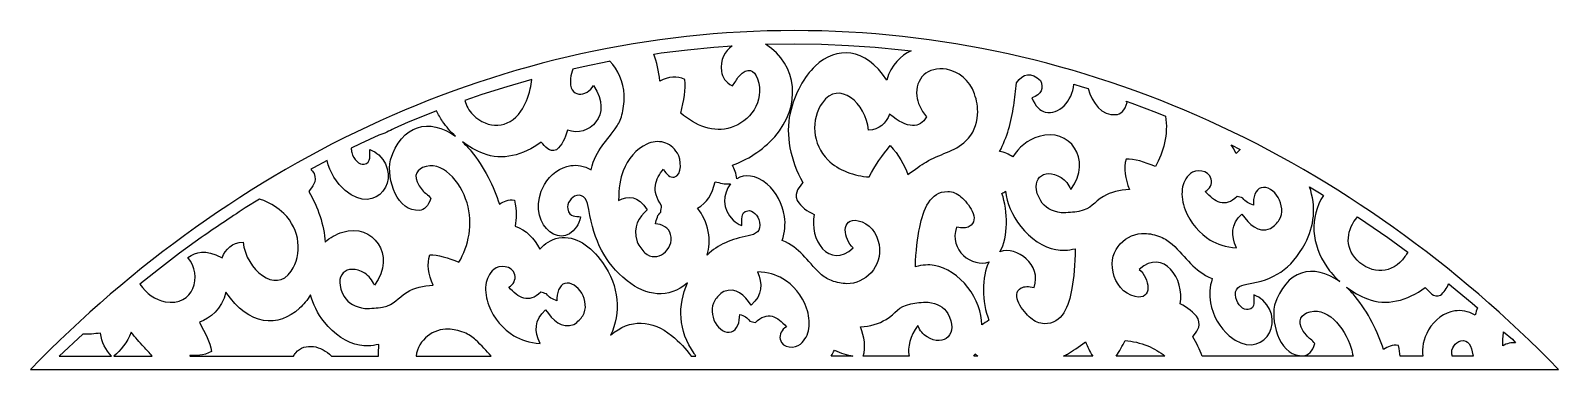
# Model space of a CAD drawing. Header units: centimetres. Extents: x 9.2 to 19.3, y 6.8 to 9.
import ezdxf

# ---------------------------------------------------------------- set-up
doc = ezdxf.new("R2010")
doc.units = ezdxf.units.CM
doc.header["$MEASUREMENT"] = 0
doc.layers.add('layer 1', color=7, linetype='Continuous')

msp = doc.modelspace()

# ---------------------------------------------------------------- linework, layer by layer
at = {"layer": 'layer 1', "color": 250}
for points, knots in [([(14.29439, 9.00077), (16.22379, 9.00077), (17.99211, 8.15491), (19.34988, 6.75961), (19.34988, 6.75961), (19.34988, 6.75961), (9.2389, 6.75961), (9.2389, 6.75961), (9.2389, 6.75961), (10.59667, 8.15491), (12.36499, 9.00077), (14.29439, 9.00077)], [0, 0, 0, 0, 0.25, 0.25, 0.25, 0.25, 0.5, 0.5, 0.5, 0.5, 1, 1, 1, 1]), ([(13.36357, 8.84575), (13.38423, 8.79313), (13.39632, 8.7326), (13.40319, 8.66724), (13.40319, 8.66724), (13.46093, 8.69468), (13.51702, 8.70463), (13.56955, 8.67609), (13.56955, 8.67609), (13.57517, 8.61288), (13.56279, 8.53684), (13.54223, 8.45498), (13.54223, 8.45498), (13.63848, 8.37186), (13.76028, 8.32128), (13.87527, 8.35925), (13.87527, 8.35925), (13.99168, 8.39771), (14.1044, 8.52711), (14.04896, 8.68197), (14.04896, 8.68197), (14.02857, 8.73896), (13.98575, 8.76618), (13.92536, 8.69648), (13.92536, 8.69648), (13.91036, 8.67917), (13.9003, 8.65396), (13.88353, 8.63525), (13.88353, 8.63525), (13.83796, 8.66021), (13.81565, 8.69227), (13.81104, 8.72973), (13.81104, 8.72973), (13.80128, 8.80908), (13.83315, 8.8655), (13.88138, 8.89919), (13.88138, 8.89919), (13.88138, 8.89919), (13.76129, 8.89103), (13.76129, 8.89103), (13.76129, 8.89103), (13.76129, 8.89103), (13.58569, 8.87429), (13.58569, 8.87429), (13.58569, 8.87429), (13.58569, 8.87429), (13.4112, 8.8529), (13.4112, 8.8529), (13.4112, 8.8529), (13.4112, 8.8529), (13.36357, 8.84575), (13.36357, 8.84575)], [0, 0, 0, 0, 0.07142857, 0.07142857, 0.07142857, 0.07142857, 0.14285714, 0.14285714, 0.14285714, 0.14285714, 0.21428571, 0.21428571, 0.21428571, 0.21428571, 0.28571429, 0.28571429, 0.28571429, 0.28571429, 0.35714286, 0.35714286, 0.35714286, 0.35714286, 0.42857143, 0.42857143, 0.42857143, 0.42857143, 0.5, 0.5, 0.5, 0.5, 0.57142857, 0.57142857, 0.57142857, 0.57142857, 0.64285714, 0.64285714, 0.64285714, 0.64285714, 0.71428571, 0.71428571, 0.71428571, 0.71428571, 0.78571429, 0.78571429, 0.78571429, 0.78571429, 0.85714286, 0.85714286, 0.85714286, 0.85714286, 1, 1, 1, 1]), ([(14.10292, 8.90977), (14.32, 8.7769), (14.33969, 8.49697), (14.16354, 8.29849), (14.16354, 8.29849), (14.08321, 8.20797), (13.97565, 8.14211), (13.88353, 8.11086), (13.88353, 8.11086), (13.89702, 8.08328), (13.90892, 8.05477), (13.91179, 8.02089), (13.91179, 8.02089), (13.96417, 8.05144), (14.03673, 8.04967), (14.11302, 7.98461), (14.11302, 7.98461), (14.17247, 7.93392), (14.2161, 7.85551), (14.22834, 7.77049), (14.22834, 7.77049), (14.23553, 7.7206), (14.23135, 7.66799), (14.21225, 7.61183), (14.21225, 7.61183), (14.33417, 7.56415), (14.37173, 7.47998), (14.46612, 7.3925), (14.46612, 7.3925), (14.48614, 7.37393), (14.50932, 7.35811), (14.53964, 7.34682), (14.53964, 7.34682), (14.57475, 7.33374), (14.6087, 7.32677), (14.64096, 7.32653), (14.64096, 7.32653), (14.75662, 7.3257), (14.88204, 7.43436), (14.8536, 7.58673), (14.8536, 7.58673), (14.83976, 7.66085), (14.79072, 7.72769), (14.71534, 7.74322), (14.71534, 7.74322), (14.59701, 7.76762), (14.61887, 7.61779), (14.68283, 7.564), (14.68283, 7.564), (14.52435, 7.41642), (14.38777, 7.62123), (14.4256, 7.78428), (14.4256, 7.78428), (14.37838, 7.8046), (14.34023, 7.83569), (14.31117, 7.87756), (14.31117, 7.87756), (14.2924, 7.93736), (14.32599, 7.9637), (14.34911, 7.99674), (14.34911, 7.99674), (14.26885, 8.14118), (14.23162, 8.31154), (14.26562, 8.45384), (14.26562, 8.45384), (14.29783, 8.58866), (14.35785, 8.69612), (14.43154, 8.76556), (14.43154, 8.76556), (14.57221, 8.89809), (14.76275, 8.892), (14.90485, 8.67288), (14.90485, 8.67288), (14.93413, 8.77551), (14.99852, 8.8355), (15.06551, 8.86664), (15.06551, 8.86664), (15.06551, 8.86664), (15.00309, 8.87429), (15.00309, 8.87429), (15.00309, 8.87429), (15.00309, 8.87429), (14.82749, 8.89103), (14.82749, 8.89103), (14.82749, 8.89103), (14.82749, 8.89103), (14.65081, 8.90304), (14.65081, 8.90304), (14.65081, 8.90304), (14.65081, 8.90304), (14.47309, 8.91029), (14.47309, 8.91029), (14.47309, 8.91029), (14.47309, 8.91029), (14.29439, 8.91272), (14.29439, 8.91272), (14.29439, 8.91272), (14.29439, 8.91272), (14.11569, 8.91029), (14.11569, 8.91029), (14.11569, 8.91029), (14.11569, 8.91029), (14.10292, 8.90977), (14.10292, 8.90977)], [0, 0, 0, 0, 0.03703704, 0.03703704, 0.03703704, 0.03703704, 0.07407407, 0.07407407, 0.07407407, 0.07407407, 0.11111111, 0.11111111, 0.11111111, 0.11111111, 0.14814815, 0.14814815, 0.14814815, 0.14814815, 0.18518519, 0.18518519, 0.18518519, 0.18518519, 0.22222222, 0.22222222, 0.22222222, 0.22222222, 0.25925926, 0.25925926, 0.25925926, 0.25925926, 0.2962963, 0.2962963, 0.2962963, 0.2962963, 0.33333333, 0.33333333, 0.33333333, 0.33333333, 0.37037037, 0.37037037, 0.37037037, 0.37037037, 0.40740741, 0.40740741, 0.40740741, 0.40740741, 0.44444444, 0.44444444, 0.44444444, 0.44444444, 0.48148148, 0.48148148, 0.48148148, 0.48148148, 0.51851852, 0.51851852, 0.51851852, 0.51851852, 0.55555556, 0.55555556, 0.55555556, 0.55555556, 0.59259259, 0.59259259, 0.59259259, 0.59259259, 0.62962963, 0.62962963, 0.62962963, 0.62962963, 0.66666667, 0.66666667, 0.66666667, 0.66666667, 0.7037037, 0.7037037, 0.7037037, 0.7037037, 0.74074074, 0.74074074, 0.74074074, 0.74074074, 0.77777778, 0.77777778, 0.77777778, 0.77777778, 0.81481481, 0.81481481, 0.81481481, 0.81481481, 0.85185185, 0.85185185, 0.85185185, 0.85185185, 0.88888889, 0.88888889, 0.88888889, 0.88888889, 0.92592593, 0.92592593, 0.92592593, 0.92592593, 1, 1, 1, 1]), ([(13.60981, 6.84765), (13.57615, 6.89689), (13.53413, 6.94162), (13.48109, 6.98435), (13.48109, 6.98435), (13.35335, 7.08724), (13.20641, 7.09912), (13.07751, 6.98546), (13.07751, 6.98546), (13.1466, 7.13405), (13.13684, 7.3079), (13.02271, 7.46681), (13.02271, 7.46681), (12.94378, 7.57669), (12.84827, 7.64826), (12.73503, 7.62907), (12.73503, 7.62907), (12.68154, 7.62), (12.64265, 7.59074), (12.60816, 7.55537), (12.60816, 7.55537), (12.57319, 7.62879), (12.51927, 7.67972), (12.44641, 7.70816), (12.44641, 7.70816), (12.45214, 7.75634), (12.45823, 7.80411), (12.44112, 7.87872), (12.44112, 7.87872), (12.40021, 7.88598), (12.36997, 7.87118), (12.34125, 7.8532), (12.34125, 7.8532), (12.30609, 7.9662), (12.23964, 8.10029), (12.15426, 8.2035), (12.15426, 8.2035), (12.13556, 8.2261), (12.11632, 8.2464), (12.09675, 8.2644), (12.09675, 8.2644), (12.13857, 8.23335), (12.18551, 8.20702), (12.23672, 8.18695), (12.23672, 8.18695), (12.35834, 8.13927), (12.49994, 8.17475), (12.61749, 8.26267), (12.61749, 8.26267), (12.64651, 8.23351), (12.67042, 8.19227), (12.71983, 8.21151), (12.71983, 8.21151), (12.75361, 8.24387), (12.77785, 8.28757), (12.79255, 8.34262), (12.79255, 8.34262), (12.93184, 8.28934), (13.09735, 8.44104), (12.96492, 8.63682), (12.96492, 8.63682), (12.92289, 8.56361), (12.7978, 8.54533), (12.81228, 8.68462), (12.81228, 8.68462), (12.81462, 8.70716), (12.81984, 8.72751), (12.82734, 8.74554), (12.82734, 8.74554), (12.82734, 8.74554), (12.8949, 8.76128), (12.8949, 8.76128), (12.8949, 8.76128), (12.8949, 8.76128), (13.06576, 8.79633), (13.06576, 8.79633), (13.06576, 8.79633), (13.06576, 8.79633), (13.07189, 8.79742), (13.07189, 8.79742), (13.07189, 8.79742), (13.12769, 8.74528), (13.16398, 8.65703), (13.1671, 8.57492), (13.1671, 8.57492), (13.16855, 8.53662), (13.16442, 8.49666), (13.1552, 8.45563), (13.1552, 8.45563), (13.14725, 8.4202), (13.1351, 8.39348), (13.1205, 8.37066), (13.1205, 8.37066), (13.05164, 8.26305), (12.98266, 8.22275), (12.94876, 8.0804), (12.94876, 8.0804), (12.90047, 8.10596), (12.85593, 8.11363), (12.81428, 8.10764), (12.81428, 8.10764), (12.74329, 8.09746), (12.67947, 8.04967), (12.63981, 7.98166), (12.63981, 7.98166), (12.50571, 7.75167), (12.74024, 7.52983), (12.85201, 7.70328), (12.85201, 7.70328), (12.86307, 7.72045), (12.872, 7.74191), (12.87791, 7.76813), (12.87791, 7.76813), (12.84905, 7.77715), (12.80545, 7.7587), (12.79377, 7.82087), (12.79377, 7.82087), (12.78677, 7.8581), (12.81562, 7.90041), (12.85298, 7.90949), (12.85298, 7.90949), (12.90393, 7.92188), (12.92346, 7.87473), (12.9337, 7.81644), (12.9337, 7.81644), (12.97049, 7.60719), (13.03485, 7.46924), (13.1865, 7.34587), (13.1865, 7.34587), (13.31406, 7.24211), (13.45929, 7.22622), (13.58658, 7.3314), (13.58658, 7.3314), (13.519, 7.18428), (13.52537, 7.01574), (13.63031, 6.86397), (13.63031, 6.86397), (13.63415, 6.85843), (13.63803, 6.85298), (13.64196, 6.84765), (13.64196, 6.84765), (13.64196, 6.84765), (13.60981, 6.84765), (13.60981, 6.84765)], [0, 0, 0, 0, 0.02702703, 0.02702703, 0.02702703, 0.02702703, 0.05405405, 0.05405405, 0.05405405, 0.05405405, 0.08108108, 0.08108108, 0.08108108, 0.08108108, 0.10810811, 0.10810811, 0.10810811, 0.10810811, 0.13513514, 0.13513514, 0.13513514, 0.13513514, 0.16216216, 0.16216216, 0.16216216, 0.16216216, 0.18918919, 0.18918919, 0.18918919, 0.18918919, 0.21621622, 0.21621622, 0.21621622, 0.21621622, 0.24324324, 0.24324324, 0.24324324, 0.24324324, 0.27027027, 0.27027027, 0.27027027, 0.27027027, 0.2972973, 0.2972973, 0.2972973, 0.2972973, 0.32432432, 0.32432432, 0.32432432, 0.32432432, 0.35135135, 0.35135135, 0.35135135, 0.35135135, 0.37837838, 0.37837838, 0.37837838, 0.37837838, 0.40540541, 0.40540541, 0.40540541, 0.40540541, 0.43243243, 0.43243243, 0.43243243, 0.43243243, 0.45945946, 0.45945946, 0.45945946, 0.45945946, 0.48648649, 0.48648649, 0.48648649, 0.48648649, 0.51351351, 0.51351351, 0.51351351, 0.51351351, 0.54054054, 0.54054054, 0.54054054, 0.54054054, 0.56756757, 0.56756757, 0.56756757, 0.56756757, 0.59459459, 0.59459459, 0.59459459, 0.59459459, 0.62162162, 0.62162162, 0.62162162, 0.62162162, 0.64864865, 0.64864865, 0.64864865, 0.64864865, 0.67567568, 0.67567568, 0.67567568, 0.67567568, 0.7027027, 0.7027027, 0.7027027, 0.7027027, 0.72972973, 0.72972973, 0.72972973, 0.72972973, 0.75675676, 0.75675676, 0.75675676, 0.75675676, 0.78378378, 0.78378378, 0.78378378, 0.78378378, 0.81081081, 0.81081081, 0.81081081, 0.81081081, 0.83783784, 0.83783784, 0.83783784, 0.83783784, 0.86486486, 0.86486486, 0.86486486, 0.86486486, 0.89189189, 0.89189189, 0.89189189, 0.89189189, 0.91891892, 0.91891892, 0.91891892, 0.91891892, 0.94594595, 0.94594595, 0.94594595, 0.94594595, 1, 1, 1, 1]), ([(14.78456, 8.34144), (14.85714, 8.34588), (14.89779, 8.38825), (14.92395, 8.44786), (14.92395, 8.44786), (15.04606, 8.34818), (15.12255, 8.35332), (15.16781, 8.43022), (15.16781, 8.43022), (15.12895, 8.47738), (15.10873, 8.52528), (15.10359, 8.56908), (15.10359, 8.56908), (15.09047, 8.68103), (15.17591, 8.76633), (15.30076, 8.7447), (15.30076, 8.7447), (15.37757, 8.73138), (15.45385, 8.67428), (15.48584, 8.5816), (15.48584, 8.5816), (15.50028, 8.53975), (15.50917, 8.49387), (15.50599, 8.44362), (15.50599, 8.44362), (15.50177, 8.3773), (15.4785, 8.3186), (15.42831, 8.27063), (15.42831, 8.27063), (15.35412, 8.19973), (15.25048, 8.18347), (15.16492, 8.13139), (15.16492, 8.13139), (15.13089, 8.11067), (15.09177, 8.08392), (15.04505, 8.04814), (15.04505, 8.04814), (15.02171, 8.11495), (14.98275, 8.17897), (14.92819, 8.24022), (14.92819, 8.24022), (14.87579, 8.17802), (14.82755, 8.11089), (14.78844, 8.03293), (14.78844, 8.03293), (14.74005, 8.03639), (14.6914, 8.0458), (14.64233, 8.06513), (14.64233, 8.06513), (14.59548, 8.08358), (14.55138, 8.10982), (14.51545, 8.14541), (14.51545, 8.14541), (14.40968, 8.25013), (14.40231, 8.41161), (14.47863, 8.52346), (14.47863, 8.52346), (14.58452, 8.6786), (14.76993, 8.52012), (14.78456, 8.34144)], [0, 0, 0, 0, 0.0625, 0.0625, 0.0625, 0.0625, 0.125, 0.125, 0.125, 0.125, 0.1875, 0.1875, 0.1875, 0.1875, 0.25, 0.25, 0.25, 0.25, 0.3125, 0.3125, 0.3125, 0.3125, 0.375, 0.375, 0.375, 0.375, 0.4375, 0.4375, 0.4375, 0.4375, 0.5, 0.5, 0.5, 0.5, 0.5625, 0.5625, 0.5625, 0.5625, 0.625, 0.625, 0.625, 0.625, 0.6875, 0.6875, 0.6875, 0.6875, 0.75, 0.75, 0.75, 0.75, 0.8125, 0.8125, 0.8125, 0.8125, 0.875, 0.875, 0.875, 0.875, 1, 1, 1, 1]), ([(16.14362, 8.64549), (16.13292, 8.53664), (16.04407, 8.43805), (15.95393, 8.46117), (15.95393, 8.46117), (15.92056, 8.46974), (15.8889, 8.49848), (15.86462, 8.55626), (15.86462, 8.55626), (15.93254, 8.57762), (15.94464, 8.61811), (15.92211, 8.67143), (15.92211, 8.67143), (15.8611, 8.72592), (15.80824, 8.72048), (15.76353, 8.65512), (15.76353, 8.65512), (15.75889, 8.60456), (15.7533, 8.5545), (15.74565, 8.50553), (15.74565, 8.50553), (15.72867, 8.39688), (15.70151, 8.29358), (15.65191, 8.20205), (15.65191, 8.20205), (15.68542, 8.19526), (15.71383, 8.18242), (15.7385, 8.16511), (15.7385, 8.16511), (15.77707, 8.22834), (15.83677, 8.27721), (15.91316, 8.30094), (15.91316, 8.30094), (16.11273, 8.36292), (16.27034, 8.14995), (16.12362, 7.95043), (16.12362, 7.95043), (16.10784, 7.98483), (16.08659, 8.01143), (16.05856, 8.02867), (16.05856, 8.02867), (15.94166, 8.10054), (15.84227, 8.01454), (15.92354, 7.8745), (15.92354, 7.8745), (15.94919, 7.83029), (15.99726, 7.80675), (16.05899, 7.79584), (16.05899, 7.79584), (16.10208, 7.79549), (16.14093, 7.79834), (16.1755, 7.80468), (16.1755, 7.80468), (16.26339, 7.82081), (16.27128, 7.86346), (16.33964, 7.90442), (16.33964, 7.90442), (16.38746, 7.93306), (16.44623, 7.94602), (16.51125, 7.95002), (16.51125, 7.95002), (16.48243, 8.02142), (16.46885, 8.08956), (16.48889, 8.15057), (16.48889, 8.15057), (16.54306, 8.15267), (16.6099, 8.13219), (16.68251, 8.10146), (16.68251, 8.10146), (16.73701, 8.19566), (16.769, 8.31435), (16.74954, 8.43539), (16.74954, 8.43539), (16.74954, 8.43539), (16.69021, 8.45939), (16.69021, 8.45939), (16.69021, 8.45939), (16.69021, 8.45939), (16.52782, 8.52034), (16.52782, 8.52034), (16.52782, 8.52034), (16.52782, 8.52034), (16.4882, 8.53406), (16.4882, 8.53406), (16.4882, 8.53406), (16.49104, 8.53113), (16.4938, 8.52807), (16.49644, 8.52485), (16.49644, 8.52485), (16.47889, 8.47193), (16.45314, 8.44748), (16.42115, 8.44471), (16.42115, 8.44471), (16.32758, 8.43659), (16.26478, 8.52063), (16.23825, 8.61701), (16.23825, 8.61701), (16.23825, 8.61701), (16.19849, 8.62963), (16.19849, 8.62963), (16.19849, 8.62963), (16.19849, 8.62963), (16.14362, 8.64549), (16.14362, 8.64549)], [0, 0, 0, 0, 0.03703704, 0.03703704, 0.03703704, 0.03703704, 0.07407407, 0.07407407, 0.07407407, 0.07407407, 0.11111111, 0.11111111, 0.11111111, 0.11111111, 0.14814815, 0.14814815, 0.14814815, 0.14814815, 0.18518519, 0.18518519, 0.18518519, 0.18518519, 0.22222222, 0.22222222, 0.22222222, 0.22222222, 0.25925926, 0.25925926, 0.25925926, 0.25925926, 0.2962963, 0.2962963, 0.2962963, 0.2962963, 0.33333333, 0.33333333, 0.33333333, 0.33333333, 0.37037037, 0.37037037, 0.37037037, 0.37037037, 0.40740741, 0.40740741, 0.40740741, 0.40740741, 0.44444444, 0.44444444, 0.44444444, 0.44444444, 0.48148148, 0.48148148, 0.48148148, 0.48148148, 0.51851852, 0.51851852, 0.51851852, 0.51851852, 0.55555556, 0.55555556, 0.55555556, 0.55555556, 0.59259259, 0.59259259, 0.59259259, 0.59259259, 0.62962963, 0.62962963, 0.62962963, 0.62962963, 0.66666667, 0.66666667, 0.66666667, 0.66666667, 0.7037037, 0.7037037, 0.7037037, 0.7037037, 0.74074074, 0.74074074, 0.74074074, 0.74074074, 0.77777778, 0.77777778, 0.77777778, 0.77777778, 0.81481481, 0.81481481, 0.81481481, 0.81481481, 0.85185185, 0.85185185, 0.85185185, 0.85185185, 0.88888889, 0.88888889, 0.88888889, 0.88888889, 0.92592593, 0.92592593, 0.92592593, 0.92592593, 1, 1, 1, 1]), ([(12.55686, 8.67779), (12.55388, 8.65667), (12.54994, 8.63554), (12.54486, 8.61441), (12.54486, 8.61441), (12.53172, 8.55971), (12.51187, 8.50869), (12.48373, 8.46783), (12.48373, 8.46783), (12.40094, 8.3476), (12.26529, 8.34712), (12.16716, 8.4435), (12.16716, 8.4435), (12.13773, 8.47241), (12.1205, 8.50499), (12.11303, 8.53837), (12.11303, 8.53837), (12.11303, 8.53837), (12.22489, 8.5771), (12.22489, 8.5771), (12.22489, 8.5771), (12.22489, 8.5771), (12.39028, 8.62963), (12.39028, 8.62963), (12.39028, 8.62963), (12.39028, 8.62963), (12.55686, 8.67779), (12.55686, 8.67779)], [0, 0, 0, 0, 0.125, 0.125, 0.125, 0.125, 0.25, 0.25, 0.25, 0.25, 0.375, 0.375, 0.375, 0.375, 0.5, 0.5, 0.5, 0.5, 0.625, 0.625, 0.625, 0.625, 0.75, 0.75, 0.75, 0.75, 1, 1, 1, 1]), ([(11.92555, 8.46952), (11.93693, 8.44565), (11.95032, 8.42238), (11.96564, 8.39998), (11.96564, 8.39998), (11.98981, 8.36462), (12.01871, 8.33143), (12.05175, 8.30139), (12.05175, 8.30139), (11.87926, 8.42673), (11.69305, 8.37872), (11.62044, 8.14519), (11.62044, 8.14519), (11.59482, 8.01243), (11.66592, 7.79898), (11.81252, 7.81169), (11.81252, 7.81169), (11.8445, 7.81447), (11.87025, 7.83893), (11.88781, 7.89183), (11.88781, 7.89183), (11.87014, 7.91337), (11.84745, 7.92732), (11.83116, 7.94661), (11.83116, 7.94661), (11.76555, 8.02431), (11.7853, 8.07376), (11.83278, 8.09407), (11.83278, 8.09407), (11.96179, 8.14927), (12.08364, 8.00429), (12.12719, 7.86158), (12.12719, 7.86158), (12.1702, 7.72061), (12.13724, 7.57798), (12.07388, 7.46844), (12.07388, 7.46844), (12.00126, 7.49918), (11.93442, 7.51966), (11.88026, 7.51755), (11.88026, 7.51755), (11.86021, 7.45655), (11.87379, 7.38841), (11.90262, 7.31701), (11.90262, 7.31701), (11.83759, 7.313), (11.77882, 7.30004), (11.731, 7.27141), (11.731, 7.27141), (11.66264, 7.23045), (11.65475, 7.1878), (11.56686, 7.17167), (11.56686, 7.17167), (11.5323, 7.16533), (11.49344, 7.16248), (11.45036, 7.16282), (11.45036, 7.16282), (11.38862, 7.17373), (11.34056, 7.19728), (11.3149, 7.24149), (11.3149, 7.24149), (11.23363, 7.38153), (11.33303, 7.46752), (11.44992, 7.39565), (11.44992, 7.39565), (11.47795, 7.37842), (11.4992, 7.35182), (11.51498, 7.31742), (11.51498, 7.31742), (11.66171, 7.51694), (11.5041, 7.72991), (11.30452, 7.66793), (11.30452, 7.66793), (11.25958, 7.65397), (11.22042, 7.63128), (11.18793, 7.60212), (11.18793, 7.60212), (11.18148, 7.71321), (11.14178, 7.83167), (11.07997, 7.93735), (11.07997, 7.93735), (11.10261, 7.97007), (11.13616, 7.99577), (11.11516, 8.05656), (11.11516, 8.05656), (11.10823, 8.06618), (11.10085, 8.07526), (11.09302, 8.08381), (11.09302, 8.08381), (11.09302, 8.08381), (11.11097, 8.09383), (11.11097, 8.09383), (11.11097, 8.09383), (11.11097, 8.09383), (11.20102, 8.14118), (11.20102, 8.14118), (11.20102, 8.14118), (11.21959, 8.06327), (11.26383, 7.99177), (11.32099, 7.94347), (11.32099, 7.94347), (11.53174, 7.76539), (11.70282, 8.03086), (11.54295, 8.17793), (11.54295, 8.17793), (11.52713, 8.1925), (11.50778, 8.2048), (11.48458, 8.21384), (11.48458, 8.21384), (11.47934, 8.17982), (11.49914, 8.12608), (11.44642, 8.11662), (11.44642, 8.11662), (11.41484, 8.11095), (11.37571, 8.14874), (11.36455, 8.1943), (11.36455, 8.1943), (11.36196, 8.20486), (11.36095, 8.21421), (11.36129, 8.22249), (11.36129, 8.22249), (11.36129, 8.22249), (11.42095, 8.25201), (11.42095, 8.25201), (11.42095, 8.25201), (11.42095, 8.25201), (11.543, 8.30869), (11.543, 8.30869), (11.543, 8.30869), (11.57988, 8.32034), (11.61355, 8.3351), (11.64464, 8.35389), (11.64464, 8.35389), (11.64464, 8.35389), (11.73773, 8.39432), (11.73773, 8.39432), (11.73773, 8.39432), (11.73773, 8.39432), (11.89856, 8.45939), (11.89856, 8.45939), (11.89856, 8.45939), (11.89856, 8.45939), (11.92555, 8.46952), (11.92555, 8.46952)], [0, 0, 0, 0, 0.02702703, 0.02702703, 0.02702703, 0.02702703, 0.05405405, 0.05405405, 0.05405405, 0.05405405, 0.08108108, 0.08108108, 0.08108108, 0.08108108, 0.10810811, 0.10810811, 0.10810811, 0.10810811, 0.13513514, 0.13513514, 0.13513514, 0.13513514, 0.16216216, 0.16216216, 0.16216216, 0.16216216, 0.18918919, 0.18918919, 0.18918919, 0.18918919, 0.21621622, 0.21621622, 0.21621622, 0.21621622, 0.24324324, 0.24324324, 0.24324324, 0.24324324, 0.27027027, 0.27027027, 0.27027027, 0.27027027, 0.2972973, 0.2972973, 0.2972973, 0.2972973, 0.32432432, 0.32432432, 0.32432432, 0.32432432, 0.35135135, 0.35135135, 0.35135135, 0.35135135, 0.37837838, 0.37837838, 0.37837838, 0.37837838, 0.40540541, 0.40540541, 0.40540541, 0.40540541, 0.43243243, 0.43243243, 0.43243243, 0.43243243, 0.45945946, 0.45945946, 0.45945946, 0.45945946, 0.48648649, 0.48648649, 0.48648649, 0.48648649, 0.51351351, 0.51351351, 0.51351351, 0.51351351, 0.54054054, 0.54054054, 0.54054054, 0.54054054, 0.56756757, 0.56756757, 0.56756757, 0.56756757, 0.59459459, 0.59459459, 0.59459459, 0.59459459, 0.62162162, 0.62162162, 0.62162162, 0.62162162, 0.64864865, 0.64864865, 0.64864865, 0.64864865, 0.67567568, 0.67567568, 0.67567568, 0.67567568, 0.7027027, 0.7027027, 0.7027027, 0.7027027, 0.72972973, 0.72972973, 0.72972973, 0.72972973, 0.75675676, 0.75675676, 0.75675676, 0.75675676, 0.78378378, 0.78378378, 0.78378378, 0.78378378, 0.81081081, 0.81081081, 0.81081081, 0.81081081, 0.83783784, 0.83783784, 0.83783784, 0.83783784, 0.86486486, 0.86486486, 0.86486486, 0.86486486, 0.89189189, 0.89189189, 0.89189189, 0.89189189, 0.91891892, 0.91891892, 0.91891892, 0.91891892, 0.94594595, 0.94594595, 0.94594595, 0.94594595, 1, 1, 1, 1]), ([(13.31948, 7.8151), (13.25845, 7.90874), (13.195, 7.91288), (13.13043, 7.87632), (13.13043, 7.87632), (13.13027, 7.95829), (13.14154, 8.02239), (13.16088, 8.07382), (13.16088, 8.07382), (13.18939, 8.14958), (13.24855, 8.21959), (13.31722, 8.25007), (13.31722, 8.25007), (13.35319, 8.26604), (13.39179, 8.27115), (13.42994, 8.26056), (13.42994, 8.26056), (13.46357, 8.25122), (13.49428, 8.22849), (13.51953, 8.18933), (13.51953, 8.18933), (13.54586, 8.1485), (13.55252, 8.04539), (13.49867, 8.03198), (13.49867, 8.03198), (13.47362, 8.02576), (13.44373, 8.04733), (13.42833, 8.08493), (13.42833, 8.08493), (13.37208, 8.01772), (13.34372, 7.94314), (13.41496, 7.84231), (13.41496, 7.84231), (13.41305, 7.82795), (13.41114, 7.81359), (13.40924, 7.79922), (13.40924, 7.79922), (13.38889, 7.78407), (13.38098, 7.75415), (13.37486, 7.72213), (13.37486, 7.72213), (13.41512, 7.72134), (13.4637, 7.69698), (13.4748, 7.65206), (13.4748, 7.65206), (13.49951, 7.55214), (13.38348, 7.45895), (13.30474, 7.53158), (13.30474, 7.53158), (13.28602, 7.54884), (13.26872, 7.57342), (13.25264, 7.60422), (13.25264, 7.60422), (13.22166, 7.70615), (13.26525, 7.76379), (13.31948, 7.8151)], [0, 0, 0, 0, 0.06666667, 0.06666667, 0.06666667, 0.06666667, 0.13333333, 0.13333333, 0.13333333, 0.13333333, 0.2, 0.2, 0.2, 0.2, 0.26666667, 0.26666667, 0.26666667, 0.26666667, 0.33333333, 0.33333333, 0.33333333, 0.33333333, 0.4, 0.4, 0.4, 0.4, 0.46666667, 0.46666667, 0.46666667, 0.46666667, 0.53333333, 0.53333333, 0.53333333, 0.53333333, 0.6, 0.6, 0.6, 0.6, 0.66666667, 0.66666667, 0.66666667, 0.66666667, 0.73333333, 0.73333333, 0.73333333, 0.73333333, 0.8, 0.8, 0.8, 0.8, 0.86666667, 0.86666667, 0.86666667, 0.86666667, 1, 1, 1, 1]), ([(17.18325, 8.24438), (17.19589, 8.22745), (17.20708, 8.20879), (17.2168, 8.18838), (17.2168, 8.18838), (17.22564, 8.19745), (17.23476, 8.20611), (17.24435, 8.21414), (17.24435, 8.21414), (17.24435, 8.21414), (17.18325, 8.24438), (17.18325, 8.24438)], [0, 0, 0, 0, 0.25, 0.25, 0.25, 0.25, 0.5, 0.5, 0.5, 0.5, 1, 1, 1, 1]), ([(13.71609, 7.51626), (13.78942, 7.58575), (13.8763, 7.62207), (13.98864, 7.64331), (13.98864, 7.64331), (14.03732, 7.6525), (14.07612, 7.67332), (14.06304, 7.7346), (14.06304, 7.7346), (14.05346, 7.77953), (14.01627, 7.81605), (13.98519, 7.80963), (13.98519, 7.80963), (13.93331, 7.79891), (13.95112, 7.74608), (13.94499, 7.71219), (13.94499, 7.71219), (13.92254, 7.72058), (13.90397, 7.7323), (13.8889, 7.74635), (13.8889, 7.74635), (13.81132, 7.81873), (13.81887, 7.92378), (13.87154, 7.98667), (13.87154, 7.98667), (13.8315, 7.98424), (13.80062, 7.99269), (13.76956, 8.00092), (13.76956, 8.00092), (13.75094, 7.91857), (13.71215, 7.86018), (13.65315, 7.82577), (13.65315, 7.82577), (13.68523, 7.78261), (13.71251, 7.73484), (13.72392, 7.67182), (13.72392, 7.67182), (13.73422, 7.61495), (13.73046, 7.56326), (13.71609, 7.51626)], [0, 0, 0, 0, 0.09090909, 0.09090909, 0.09090909, 0.09090909, 0.18181818, 0.18181818, 0.18181818, 0.18181818, 0.27272727, 0.27272727, 0.27272727, 0.27272727, 0.36363636, 0.36363636, 0.36363636, 0.36363636, 0.45454545, 0.45454545, 0.45454545, 0.45454545, 0.54545455, 0.54545455, 0.54545455, 0.54545455, 0.63636364, 0.63636364, 0.63636364, 0.63636364, 0.72727273, 0.72727273, 0.72727273, 0.72727273, 0.81818182, 0.81818182, 0.81818182, 0.81818182, 1, 1, 1, 1]), ([(17.25553, 7.78665), (17.17995, 7.72023), (17.18198, 7.64427), (17.21931, 7.56399), (17.21931, 7.56399), (17.14843, 7.56985), (17.09201, 7.58812), (17.04583, 7.61514), (17.04583, 7.61514), (16.9778, 7.65497), (16.91203, 7.73122), (16.87959, 7.81598), (16.87959, 7.81598), (16.86261, 7.86039), (16.85477, 7.90714), (16.86056, 7.9522), (16.86056, 7.9522), (16.86566, 7.99192), (16.88259, 8.02715), (16.91423, 8.05461), (16.91423, 8.05461), (16.94721, 8.08323), (17.03578, 8.08365), (17.05213, 8.01795), (17.05213, 8.01795), (17.05973, 7.9874), (17.04372, 7.95306), (17.01257, 7.93733), (17.01257, 7.93733), (17.07567, 7.86479), (17.14266, 7.82522), (17.22355, 7.90339), (17.22355, 7.90339), (17.23615, 7.90003), (17.24873, 7.89668), (17.26132, 7.89333), (17.26132, 7.89333), (17.27622, 7.86777), (17.30279, 7.85607), (17.33102, 7.84635), (17.33102, 7.84635), (17.32815, 7.89467), (17.34491, 7.95125), (17.38278, 7.96128), (17.38278, 7.96128), (17.46699, 7.98361), (17.55783, 7.83732), (17.502, 7.74805), (17.502, 7.74805), (17.48872, 7.72683), (17.46901, 7.70786), (17.44379, 7.6908), (17.44379, 7.6908), (17.35839, 7.66108), (17.30469, 7.71771), (17.25553, 7.78665)], [0, 0, 0, 0, 0.06666667, 0.06666667, 0.06666667, 0.06666667, 0.13333333, 0.13333333, 0.13333333, 0.13333333, 0.2, 0.2, 0.2, 0.2, 0.26666667, 0.26666667, 0.26666667, 0.26666667, 0.33333333, 0.33333333, 0.33333333, 0.33333333, 0.4, 0.4, 0.4, 0.4, 0.46666667, 0.46666667, 0.46666667, 0.46666667, 0.53333333, 0.53333333, 0.53333333, 0.53333333, 0.6, 0.6, 0.6, 0.6, 0.66666667, 0.66666667, 0.66666667, 0.66666667, 0.73333333, 0.73333333, 0.73333333, 0.73333333, 0.8, 0.8, 0.8, 0.8, 0.86666667, 0.86666667, 0.86666667, 0.86666667, 1, 1, 1, 1]), ([(15.53509, 7.05399), (15.54923, 7.06497), (15.56456, 7.07511), (15.58081, 7.08461), (15.58081, 7.08461), (15.5352, 7.20504), (15.5291, 7.37332), (15.58163, 7.47094), (15.58163, 7.47094), (15.47141, 7.42968), (15.31239, 7.55005), (15.36749, 7.70017), (15.36749, 7.70017), (15.40414, 7.69232), (15.43188, 7.69386), (15.45069, 7.70479), (15.45069, 7.70479), (15.52923, 7.75042), (15.44352, 7.86164), (15.39582, 7.9014), (15.39582, 7.9014), (15.36909, 7.92368), (15.34045, 7.93615), (15.30943, 7.93622), (15.30943, 7.93622), (15.19005, 7.93652), (15.14827, 7.81727), (15.12318, 7.70028), (15.12318, 7.70028), (15.108, 7.62949), (15.09816, 7.54317), (15.09456, 7.43864), (15.09456, 7.43864), (15.14205, 7.45149), (15.18278, 7.45326), (15.21897, 7.44763), (15.21897, 7.44763), (15.30054, 7.43494), (15.38206, 7.3791), (15.44207, 7.30183), (15.44207, 7.30183), (15.50302, 7.22333), (15.53228, 7.13674), (15.53509, 7.05399)], [0, 0, 0, 0, 0.08333333, 0.08333333, 0.08333333, 0.08333333, 0.16666667, 0.16666667, 0.16666667, 0.16666667, 0.25, 0.25, 0.25, 0.25, 0.33333333, 0.33333333, 0.33333333, 0.33333333, 0.41666667, 0.41666667, 0.41666667, 0.41666667, 0.5, 0.5, 0.5, 0.5, 0.58333333, 0.58333333, 0.58333333, 0.58333333, 0.66666667, 0.66666667, 0.66666667, 0.66666667, 0.75, 0.75, 0.75, 0.75, 0.83333333, 0.83333333, 0.83333333, 0.83333333, 1, 1, 1, 1]), ([(15.65413, 7.53813), (15.76559, 7.57733), (15.93227, 7.45169), (15.8804, 7.30156), (15.8804, 7.30156), (15.84269, 7.31042), (15.81437, 7.30958), (15.79546, 7.29904), (15.79546, 7.29904), (15.71654, 7.25506), (15.80753, 7.14069), (15.8575, 7.09936), (15.8575, 7.09936), (15.8855, 7.0762), (15.91515, 7.06289), (15.94688, 7.06201), (15.94688, 7.06201), (16.06894, 7.05861), (16.10806, 7.17779), (16.13019, 7.29511), (16.13019, 7.29511), (16.14357, 7.36611), (16.15104, 7.4529), (16.15157, 7.55823), (16.15157, 7.55823), (16.10339, 7.54649), (16.06181, 7.54576), (16.02463, 7.55238), (16.02463, 7.55238), (15.94084, 7.56729), (15.85581, 7.62571), (15.79213, 7.70519), (15.79213, 7.70519), (15.7323, 7.77986), (15.7, 7.86081), (15.69122, 7.93863), (15.69122, 7.93863), (15.68343, 7.93324), (15.67537, 7.92803), (15.66708, 7.92299), (15.66708, 7.92299), (15.70839, 7.80403), (15.70923, 7.63613), (15.65413, 7.53813)], [0, 0, 0, 0, 0.08333333, 0.08333333, 0.08333333, 0.08333333, 0.16666667, 0.16666667, 0.16666667, 0.16666667, 0.25, 0.25, 0.25, 0.25, 0.33333333, 0.33333333, 0.33333333, 0.33333333, 0.41666667, 0.41666667, 0.41666667, 0.41666667, 0.5, 0.5, 0.5, 0.5, 0.58333333, 0.58333333, 0.58333333, 0.58333333, 0.66666667, 0.66666667, 0.66666667, 0.66666667, 0.75, 0.75, 0.75, 0.75, 0.83333333, 0.83333333, 0.83333333, 0.83333333, 1, 1, 1, 1]), ([(17.70225, 7.96639), (17.74835, 7.83762), (17.73453, 7.70644), (17.67304, 7.5923), (17.67304, 7.5923), (17.57977, 7.41916), (17.46617, 7.35199), (17.28848, 7.32319), (17.28848, 7.32319), (17.23898, 7.31518), (17.19994, 7.29519), (17.21516, 7.23305), (17.21516, 7.23305), (17.22631, 7.18749), (17.26545, 7.14971), (17.29702, 7.15538), (17.29702, 7.15538), (17.34975, 7.16484), (17.32994, 7.21858), (17.33519, 7.2526), (17.33519, 7.2526), (17.35839, 7.24356), (17.37773, 7.23125), (17.39356, 7.21669), (17.39356, 7.21669), (17.55343, 7.06962), (17.38234, 6.80414), (17.1716, 6.98222), (17.1716, 6.98222), (17.10929, 7.03488), (17.06231, 7.11509), (17.04723, 7.20115), (17.04723, 7.20115), (17.03837, 7.25164), (17.04106, 7.30459), (17.0589, 7.36073), (17.0589, 7.36073), (16.93281, 7.41196), (16.89186, 7.49781), (16.79271, 7.58849), (16.79271, 7.58849), (16.77169, 7.60772), (16.7475, 7.62427), (16.71617, 7.63644), (16.71617, 7.63644), (16.67988, 7.65054), (16.64495, 7.65846), (16.61196, 7.65953), (16.61196, 7.65953), (16.49368, 7.66337), (16.36873, 7.55704), (16.4024, 7.40265), (16.4024, 7.40265), (16.41878, 7.32754), (16.47095, 7.25886), (16.54848, 7.24125), (16.54848, 7.24125), (16.67021, 7.21358), (16.64334, 7.36524), (16.57632, 7.42114), (16.57632, 7.42114), (16.73391, 7.56586), (16.87972, 7.35579), (16.84596, 7.19235), (16.84596, 7.19235), (16.89486, 7.17063), (16.9348, 7.13828), (16.96577, 7.09531), (16.96577, 7.09531), (16.98677, 7.03452), (16.95322, 7.00883), (16.93057, 6.9761), (16.93057, 6.9761), (16.95471, 6.93484), (16.97547, 6.89162), (16.9922, 6.84765), (16.9922, 6.84765), (16.9922, 6.84765), (17.99041, 6.84765), (17.99041, 6.84765), (17.99041, 6.84765), (17.98733, 6.86519), (17.98315, 6.88277), (17.9778, 6.90033), (17.9778, 6.90033), (17.93425, 7.04305), (17.8124, 7.18803), (17.68339, 7.13283), (17.68339, 7.13283), (17.63591, 7.11252), (17.61615, 7.06307), (17.68176, 6.98537), (17.68176, 6.98537), (17.69806, 6.96607), (17.72075, 6.95212), (17.73841, 6.9306), (17.73841, 6.9306), (17.72086, 6.87768), (17.69511, 6.85323), (17.66312, 6.85045), (17.66312, 6.85045), (17.51653, 6.83773), (17.44543, 7.05119), (17.47105, 7.18394), (17.47105, 7.18394), (17.54366, 7.41748), (17.72986, 7.46549), (17.90236, 7.34015), (17.90236, 7.34015), (17.86932, 7.37018), (17.84042, 7.40338), (17.81625, 7.43873), (17.81625, 7.43873), (17.71747, 7.58322), (17.69762, 7.76367), (17.79546, 7.91095), (17.79546, 7.91095), (17.79546, 7.91095), (17.78061, 7.92019), (17.78061, 7.92019), (17.78061, 7.92019), (17.78061, 7.92019), (17.70225, 7.96639), (17.70225, 7.96639)], [0, 0, 0, 0, 0.03125, 0.03125, 0.03125, 0.03125, 0.0625, 0.0625, 0.0625, 0.0625, 0.09375, 0.09375, 0.09375, 0.09375, 0.125, 0.125, 0.125, 0.125, 0.15625, 0.15625, 0.15625, 0.15625, 0.1875, 0.1875, 0.1875, 0.1875, 0.21875, 0.21875, 0.21875, 0.21875, 0.25, 0.25, 0.25, 0.25, 0.28125, 0.28125, 0.28125, 0.28125, 0.3125, 0.3125, 0.3125, 0.3125, 0.34375, 0.34375, 0.34375, 0.34375, 0.375, 0.375, 0.375, 0.375, 0.40625, 0.40625, 0.40625, 0.40625, 0.4375, 0.4375, 0.4375, 0.4375, 0.46875, 0.46875, 0.46875, 0.46875, 0.5, 0.5, 0.5, 0.5, 0.53125, 0.53125, 0.53125, 0.53125, 0.5625, 0.5625, 0.5625, 0.5625, 0.59375, 0.59375, 0.59375, 0.59375, 0.625, 0.625, 0.625, 0.625, 0.65625, 0.65625, 0.65625, 0.65625, 0.6875, 0.6875, 0.6875, 0.6875, 0.71875, 0.71875, 0.71875, 0.71875, 0.75, 0.75, 0.75, 0.75, 0.78125, 0.78125, 0.78125, 0.78125, 0.8125, 0.8125, 0.8125, 0.8125, 0.84375, 0.84375, 0.84375, 0.84375, 0.875, 0.875, 0.875, 0.875, 0.90625, 0.90625, 0.90625, 0.90625, 0.9375, 0.9375, 0.9375, 0.9375, 1, 1, 1, 1]), ([(9.96248, 7.32372), (9.96248, 7.32372), (10.08491, 7.42133), (10.08491, 7.42133), (10.08491, 7.42133), (10.08491, 7.42133), (10.22552, 7.52829), (10.22552, 7.52829), (10.22552, 7.52829), (10.22552, 7.52829), (10.3682, 7.63171), (10.3682, 7.63171), (10.3682, 7.63171), (10.46976, 7.70178), (10.55132, 7.75674), (10.65957, 7.82772), (10.65957, 7.82772), (10.65957, 7.82772), (10.75407, 7.88653), (10.75407, 7.88653), (10.75407, 7.88653), (10.76344, 7.88334), (10.77282, 7.87983), (10.78224, 7.87598), (10.78224, 7.87598), (10.8307, 7.85616), (10.87657, 7.82855), (10.91439, 7.79173), (10.91439, 7.79173), (11.02569, 7.68339), (11.03809, 7.52035), (10.96343, 7.40954), (10.96343, 7.40954), (10.85984, 7.25584), (10.66549, 7.42046), (10.64515, 7.60102), (10.64515, 7.60102), (10.57107, 7.59842), (10.53079, 7.55674), (10.50585, 7.49731), (10.50585, 7.49731), (10.39023, 7.56018), (10.33668, 7.53553), (10.28046, 7.49998), (10.28046, 7.49998), (10.38193, 7.38025), (10.31813, 7.17091), (10.12953, 7.20773), (10.12953, 7.20773), (10.06705, 7.21993), (10.00362, 7.26089), (9.96248, 7.32372)], [0, 0, 0, 0, 0.07142857, 0.07142857, 0.07142857, 0.07142857, 0.14285714, 0.14285714, 0.14285714, 0.14285714, 0.21428571, 0.21428571, 0.21428571, 0.21428571, 0.28571429, 0.28571429, 0.28571429, 0.28571429, 0.35714286, 0.35714286, 0.35714286, 0.35714286, 0.42857143, 0.42857143, 0.42857143, 0.42857143, 0.5, 0.5, 0.5, 0.5, 0.57142857, 0.57142857, 0.57142857, 0.57142857, 0.64285714, 0.64285714, 0.64285714, 0.64285714, 0.71428571, 0.71428571, 0.71428571, 0.71428571, 0.78571429, 0.78571429, 0.78571429, 0.78571429, 0.85714286, 0.85714286, 0.85714286, 0.85714286, 1, 1, 1, 1]), ([(18.3524, 7.53616), (18.3524, 7.53616), (18.22058, 7.63171), (18.22058, 7.63171), (18.22058, 7.63171), (18.22058, 7.63171), (18.07588, 7.73154), (18.07588, 7.73154), (18.07588, 7.73154), (18.07588, 7.73154), (18.02048, 7.76787), (18.02048, 7.76787), (18.02048, 7.76787), (17.95134, 7.69246), (17.92808, 7.57036), (18.01777, 7.48226), (18.01777, 7.48226), (18.11589, 7.38588), (18.25155, 7.38635), (18.33434, 7.50659), (18.33434, 7.50659), (18.34075, 7.51589), (18.34684, 7.52588), (18.3524, 7.53616)], [0, 0, 0, 0, 0.14285714, 0.14285714, 0.14285714, 0.14285714, 0.28571429, 0.28571429, 0.28571429, 0.28571429, 0.42857143, 0.42857143, 0.42857143, 0.42857143, 0.57142857, 0.57142857, 0.57142857, 0.57142857, 0.71428571, 0.71428571, 0.71428571, 0.71428571, 1, 1, 1, 1]), ([(12.64689, 7.15364), (12.57131, 7.08721), (12.57335, 7.01127), (12.61067, 6.93098), (12.61067, 6.93098), (12.5398, 6.93684), (12.48338, 6.95511), (12.43719, 6.98213), (12.43719, 6.98213), (12.36917, 7.02196), (12.30339, 7.09821), (12.27096, 7.18297), (12.27096, 7.18297), (12.25397, 7.22738), (12.24614, 7.27412), (12.25192, 7.31919), (12.25192, 7.31919), (12.25702, 7.35891), (12.27396, 7.39415), (12.3056, 7.42159), (12.3056, 7.42159), (12.33857, 7.45023), (12.42715, 7.45064), (12.44349, 7.38494), (12.44349, 7.38494), (12.4511, 7.35438), (12.43509, 7.32005), (12.40394, 7.30432), (12.40394, 7.30432), (12.46703, 7.23178), (12.53402, 7.19221), (12.61492, 7.27038), (12.61492, 7.27038), (12.62751, 7.26702), (12.64009, 7.26367), (12.65268, 7.26033), (12.65268, 7.26033), (12.66759, 7.23476), (12.69415, 7.22305), (12.72239, 7.21334), (12.72239, 7.21334), (12.71951, 7.26166), (12.73628, 7.31824), (12.77414, 7.32827), (12.77414, 7.32827), (12.85836, 7.3506), (12.9492, 7.20431), (12.89336, 7.11504), (12.89336, 7.11504), (12.88009, 7.09382), (12.86037, 7.07485), (12.83515, 7.05779), (12.83515, 7.05779), (12.74975, 7.02807), (12.69606, 7.0847), (12.64689, 7.15364)], [0, 0, 0, 0, 0.06666667, 0.06666667, 0.06666667, 0.06666667, 0.13333333, 0.13333333, 0.13333333, 0.13333333, 0.2, 0.2, 0.2, 0.2, 0.26666667, 0.26666667, 0.26666667, 0.26666667, 0.33333333, 0.33333333, 0.33333333, 0.33333333, 0.4, 0.4, 0.4, 0.4, 0.46666667, 0.46666667, 0.46666667, 0.46666667, 0.53333333, 0.53333333, 0.53333333, 0.53333333, 0.6, 0.6, 0.6, 0.6, 0.66666667, 0.66666667, 0.66666667, 0.66666667, 0.73333333, 0.73333333, 0.73333333, 0.73333333, 0.8, 0.8, 0.8, 0.8, 0.86666667, 0.86666667, 0.86666667, 0.86666667, 1, 1, 1, 1]), ([(14.00733, 7.1842), (14.08325, 7.25202), (14.08348, 7.32735), (14.0493, 7.40608), (14.0493, 7.40608), (14.11849, 7.40205), (14.17318, 7.38533), (14.2176, 7.35968), (14.2176, 7.35968), (14.28301, 7.32186), (14.34516, 7.24785), (14.37442, 7.16455), (14.37442, 7.16455), (14.38975, 7.1209), (14.39605, 7.07471), (14.38907, 7.02984), (14.38907, 7.02984), (14.38291, 6.9903), (14.36531, 6.9549), (14.33354, 6.92687), (14.33354, 6.92687), (14.30042, 6.89763), (14.21371, 6.895), (14.19963, 6.95978), (14.19963, 6.95978), (14.19309, 6.98992), (14.20976, 7.02438), (14.24072, 7.04078), (14.24072, 7.04078), (14.18108, 7.11118), (14.11667, 7.14877), (14.0352, 7.06916), (14.0352, 7.06916), (14.02298, 7.07217), (14.01076, 7.07518), (13.99854, 7.07819), (13.99854, 7.07819), (13.98469, 7.10319), (13.95903, 7.11413), (13.93169, 7.12306), (13.93169, 7.12306), (13.93308, 7.07519), (13.91502, 7.01862), (13.87766, 7.00771), (13.87766, 7.00771), (13.79458, 6.98342), (13.70995, 7.12632), (13.76721, 7.21632), (13.76721, 7.21632), (13.78082, 7.23771), (13.80068, 7.25704), (13.82586, 7.27459), (13.82586, 7.27459), (13.91032, 7.30623), (13.96123, 7.25139), (14.00733, 7.1842)], [0, 0, 0, 0, 0.06666667, 0.06666667, 0.06666667, 0.06666667, 0.13333333, 0.13333333, 0.13333333, 0.13333333, 0.2, 0.2, 0.2, 0.2, 0.26666667, 0.26666667, 0.26666667, 0.26666667, 0.33333333, 0.33333333, 0.33333333, 0.33333333, 0.4, 0.4, 0.4, 0.4, 0.46666667, 0.46666667, 0.46666667, 0.46666667, 0.53333333, 0.53333333, 0.53333333, 0.53333333, 0.6, 0.6, 0.6, 0.6, 0.66666667, 0.66666667, 0.66666667, 0.66666667, 0.73333333, 0.73333333, 0.73333333, 0.73333333, 0.8, 0.8, 0.8, 0.8, 0.86666667, 0.86666667, 0.86666667, 0.86666667, 1, 1, 1, 1]), ([(18.62349, 7.32594), (18.60978, 7.29654), (18.59172, 7.27065), (18.57044, 7.25026), (18.57044, 7.25026), (18.52103, 7.23103), (18.49712, 7.27227), (18.4681, 7.30143), (18.4681, 7.30143), (18.35054, 7.21351), (18.20895, 7.17803), (18.08733, 7.2257), (18.08733, 7.2257), (18.03612, 7.24578), (17.98918, 7.27211), (17.94736, 7.30317), (17.94736, 7.30317), (17.96692, 7.28516), (17.98616, 7.26486), (18.00486, 7.24226), (18.00486, 7.24226), (18.09024, 7.13905), (18.15669, 7.00496), (18.19186, 6.89196), (18.19186, 6.89196), (18.22058, 6.90993), (18.25082, 6.92474), (18.29173, 6.91748), (18.29173, 6.91748), (18.29774, 6.89128), (18.30088, 6.86841), (18.30219, 6.84765), (18.30219, 6.84765), (18.30219, 6.84765), (18.45221, 6.84765), (18.45221, 6.84765), (18.45221, 6.84765), (18.4454, 6.89998), (18.45514, 6.95991), (18.49042, 7.02042), (18.49042, 7.02042), (18.53007, 7.08843), (18.59389, 7.13622), (18.66489, 7.1464), (18.66489, 7.1464), (18.70654, 7.15238), (18.75107, 7.14472), (18.79936, 7.11915), (18.79936, 7.11915), (18.80332, 7.13577), (18.80835, 7.15273), (18.81321, 7.16684), (18.81321, 7.16684), (18.81321, 7.16684), (18.77873, 7.19699), (18.77873, 7.19699), (18.77873, 7.19699), (18.77873, 7.19699), (18.64238, 7.31088), (18.64238, 7.31088), (18.64238, 7.31088), (18.64238, 7.31088), (18.62349, 7.32594), (18.62349, 7.32594)], [0, 0, 0, 0, 0.05882353, 0.05882353, 0.05882353, 0.05882353, 0.11764706, 0.11764706, 0.11764706, 0.11764706, 0.17647059, 0.17647059, 0.17647059, 0.17647059, 0.23529412, 0.23529412, 0.23529412, 0.23529412, 0.29411765, 0.29411765, 0.29411765, 0.29411765, 0.35294118, 0.35294118, 0.35294118, 0.35294118, 0.41176471, 0.41176471, 0.41176471, 0.41176471, 0.47058824, 0.47058824, 0.47058824, 0.47058824, 0.52941176, 0.52941176, 0.52941176, 0.52941176, 0.58823529, 0.58823529, 0.58823529, 0.58823529, 0.64705882, 0.64705882, 0.64705882, 0.64705882, 0.70588235, 0.70588235, 0.70588235, 0.70588235, 0.76470588, 0.76470588, 0.76470588, 0.76470588, 0.82352941, 0.82352941, 0.82352941, 0.82352941, 0.88235294, 0.88235294, 0.88235294, 0.88235294, 1, 1, 1, 1]), ([(10.29479, 6.84765), (10.29418, 6.84933), (10.29356, 6.85102), (10.29293, 6.8527), (10.29293, 6.8527), (10.33586, 6.8496), (10.37923, 6.84756), (10.4365, 6.87877), (10.4365, 6.87877), (10.42481, 6.94342), (10.39555, 6.99687), (10.35637, 7.07169), (10.35637, 7.07169), (10.43007, 7.09861), (10.50302, 7.15838), (10.53215, 7.26989), (10.53215, 7.26989), (10.68405, 7.04525), (10.87905, 7.03417), (11.01888, 7.16418), (11.01888, 7.16418), (11.04547, 7.18891), (11.07006, 7.21874), (11.09199, 7.25316), (11.09199, 7.25316), (11.10713, 7.19199), (11.13702, 7.13019), (11.18349, 7.07218), (11.18349, 7.07218), (11.24717, 6.9927), (11.3322, 6.93429), (11.416, 6.91937), (11.416, 6.91937), (11.45317, 6.91275), (11.49476, 6.91349), (11.54293, 6.92521), (11.54293, 6.92521), (11.54279, 6.89815), (11.54221, 6.87231), (11.54117, 6.84765), (11.54117, 6.84765), (11.54117, 6.84765), (11.23017, 6.84765), (11.23017, 6.84765), (11.23017, 6.84765), (11.16511, 6.91644), (11.05423, 6.94039), (10.99446, 6.8698), (10.99446, 6.8698), (10.98871, 6.86302), (10.98343, 6.85561), (10.97859, 6.84765), (10.97859, 6.84765), (10.97859, 6.84765), (10.29479, 6.84765), (10.29479, 6.84765)], [0, 0, 0, 0, 0.06666667, 0.06666667, 0.06666667, 0.06666667, 0.13333333, 0.13333333, 0.13333333, 0.13333333, 0.2, 0.2, 0.2, 0.2, 0.26666667, 0.26666667, 0.26666667, 0.26666667, 0.33333333, 0.33333333, 0.33333333, 0.33333333, 0.4, 0.4, 0.4, 0.4, 0.46666667, 0.46666667, 0.46666667, 0.46666667, 0.53333333, 0.53333333, 0.53333333, 0.53333333, 0.6, 0.6, 0.6, 0.6, 0.66666667, 0.66666667, 0.66666667, 0.66666667, 0.73333333, 0.73333333, 0.73333333, 0.73333333, 0.8, 0.8, 0.8, 0.8, 0.86666667, 0.86666667, 0.86666667, 0.86666667, 1, 1, 1, 1]), ([(15.05232, 6.84765), (15.04218, 6.90777), (15.05794, 6.97929), (15.11043, 7.05012), (15.11043, 7.05012), (15.12487, 7.01638), (15.14489, 6.99052), (15.17182, 6.97412), (15.17182, 6.97412), (15.28413, 6.90573), (15.38393, 6.99357), (15.30849, 7.1305), (15.30849, 7.1305), (15.28467, 7.17373), (15.23832, 7.19589), (15.17821, 7.20516), (15.17821, 7.20516), (15.13605, 7.20442), (15.09794, 7.20062), (15.06392, 7.19346), (15.06392, 7.19346), (14.97741, 7.17525), (14.96845, 7.13271), (14.90034, 7.09036), (14.90034, 7.09036), (14.8527, 7.06074), (14.7948, 7.04639), (14.73103, 7.04079), (14.73103, 7.04079), (14.75639, 6.97269), (14.76778, 6.90728), (14.74882, 6.84765), (14.74882, 6.84765), (14.74882, 6.84765), (15.05232, 6.84765), (15.05232, 6.84765)], [0, 0, 0, 0, 0.1, 0.1, 0.1, 0.1, 0.2, 0.2, 0.2, 0.2, 0.3, 0.3, 0.3, 0.3, 0.4, 0.4, 0.4, 0.4, 0.5, 0.5, 0.5, 0.5, 0.6, 0.6, 0.6, 0.6, 0.7, 0.7, 0.7, 0.7, 0.8, 0.8, 0.8, 0.8, 1, 1, 1, 1]), ([(9.58382, 6.99222), (9.62203, 6.99163), (9.66159, 6.99471), (9.70198, 7.00003), (9.70198, 7.00003), (9.70762, 6.93559), (9.73862, 6.88985), (9.77443, 6.84765), (9.77443, 6.84765), (9.77443, 6.84765), (9.42736, 6.84765), (9.42736, 6.84765), (9.42736, 6.84765), (9.42736, 6.84765), (9.58382, 6.99222), (9.58382, 6.99222)], [0, 0, 0, 0, 0.2, 0.2, 0.2, 0.2, 0.4, 0.4, 0.4, 0.4, 0.6, 0.6, 0.6, 0.6, 1, 1, 1, 1]), ([(9.79023, 6.84765), (9.8373, 6.88481), (9.87576, 6.93728), (9.90561, 7.00507), (9.90561, 7.00507), (9.93163, 6.97226), (9.95892, 6.94011), (9.98835, 6.90906), (9.98835, 6.90906), (10.00716, 6.88922), (10.02587, 6.86868), (10.04281, 6.84765), (10.04281, 6.84765), (10.04281, 6.84765), (9.79023, 6.84765), (9.79023, 6.84765)], [0, 0, 0, 0, 0.2, 0.2, 0.2, 0.2, 0.4, 0.4, 0.4, 0.4, 0.6, 0.6, 0.6, 0.6, 1, 1, 1, 1]), ([(11.79003, 6.84765), (11.8047, 6.9586), (11.90625, 7.02967), (12.00333, 7.02652), (12.00333, 7.02652), (12.03632, 7.02545), (12.07124, 7.01753), (12.10753, 7.00344), (12.10753, 7.00344), (12.13887, 6.99127), (12.16305, 6.97471), (12.18408, 6.95547), (12.18408, 6.95547), (12.22504, 6.918), (12.25608, 6.88137), (12.28729, 6.84765), (12.28729, 6.84765), (12.28729, 6.84765), (11.79003, 6.84765), (11.79003, 6.84765)], [0, 0, 0, 0, 0.16666667, 0.16666667, 0.16666667, 0.16666667, 0.33333333, 0.33333333, 0.33333333, 0.33333333, 0.5, 0.5, 0.5, 0.5, 0.66666667, 0.66666667, 0.66666667, 0.66666667, 1, 1, 1, 1]), ([(18.98687, 7.00851), (18.98317, 6.98005), (18.98097, 6.94944), (18.98103, 6.91508), (18.98103, 6.91508), (19.00955, 6.93122), (19.03784, 6.93942), (19.06581, 6.93549), (19.06581, 6.93549), (19.06581, 6.93549), (19.04478, 6.95912), (19.04478, 6.95912), (19.04478, 6.95912), (19.04478, 6.95912), (18.98687, 7.00851), (18.98687, 7.00851)], [0, 0, 0, 0, 0.2, 0.2, 0.2, 0.2, 0.4, 0.4, 0.4, 0.4, 0.6, 0.6, 0.6, 0.6, 1, 1, 1, 1]), ([(14.68003, 6.84765), (14.64264, 6.85493), (14.6018, 6.8687), (14.55897, 6.8862), (14.55897, 6.8862), (14.55161, 6.87374), (14.5446, 6.86087), (14.53804, 6.84765), (14.53804, 6.84765), (14.53804, 6.84765), (14.68003, 6.84765), (14.68003, 6.84765)], [0, 0, 0, 0, 0.25, 0.25, 0.25, 0.25, 0.5, 0.5, 0.5, 0.5, 1, 1, 1, 1]), ([(16.26783, 6.84765), (16.24854, 6.87867), (16.23278, 6.91022), (16.22057, 6.9423), (16.22057, 6.9423), (16.17387, 6.90742), (16.13468, 6.88146), (16.10051, 6.86145), (16.10051, 6.86145), (16.09211, 6.85653), (16.08351, 6.85196), (16.07478, 6.84765), (16.07478, 6.84765), (16.07478, 6.84765), (16.26783, 6.84765), (16.26783, 6.84765)], [0, 0, 0, 0, 0.2, 0.2, 0.2, 0.2, 0.4, 0.4, 0.4, 0.4, 0.6, 0.6, 0.6, 0.6, 1, 1, 1, 1]), ([(16.74602, 6.84765), (16.71225, 6.87604), (16.67346, 6.89813), (16.63284, 6.91475), (16.63284, 6.91475), (16.58208, 6.9355), (16.53206, 6.94625), (16.48248, 6.951), (16.48248, 6.951), (16.46467, 6.91426), (16.44468, 6.88003), (16.4231, 6.84765), (16.4231, 6.84765), (16.4231, 6.84765), (16.74602, 6.84765), (16.74602, 6.84765)], [0, 0, 0, 0, 0.2, 0.2, 0.2, 0.2, 0.4, 0.4, 0.4, 0.4, 0.6, 0.6, 0.6, 0.6, 1, 1, 1, 1]), ([(18.78565, 6.84765), (18.7852, 6.85015), (18.78475, 6.85267), (18.78431, 6.8552), (18.78431, 6.8552), (18.77407, 6.91349), (18.75454, 6.96064), (18.70359, 6.94825), (18.70359, 6.94825), (18.66623, 6.93917), (18.63738, 6.89686), (18.64437, 6.85963), (18.64437, 6.85963), (18.6452, 6.85524), (18.64618, 6.85127), (18.6473, 6.84765), (18.6473, 6.84765), (18.6473, 6.84765), (18.78565, 6.84765), (18.78565, 6.84765)], [0, 0, 0, 0, 0.16666667, 0.16666667, 0.16666667, 0.16666667, 0.33333333, 0.33333333, 0.33333333, 0.33333333, 0.5, 0.5, 0.5, 0.5, 0.66666667, 0.66666667, 0.66666667, 0.66666667, 1, 1, 1, 1]), ([(15.50775, 6.84765), (15.50168, 6.85224), (15.49581, 6.85708), (15.49014, 6.86215), (15.49014, 6.86215), (15.48743, 6.85724), (15.4846, 6.85241), (15.48166, 6.84765), (15.48166, 6.84765), (15.48166, 6.84765), (15.50775, 6.84765), (15.50775, 6.84765)], [0, 0, 0, 0, 0.25, 0.25, 0.25, 0.25, 0.5, 0.5, 0.5, 0.5, 1, 1, 1, 1])]:
    msp.add_open_spline(points, degree=3, knots=knots, dxfattribs=at)

doc.saveas('drawing.dxf')
